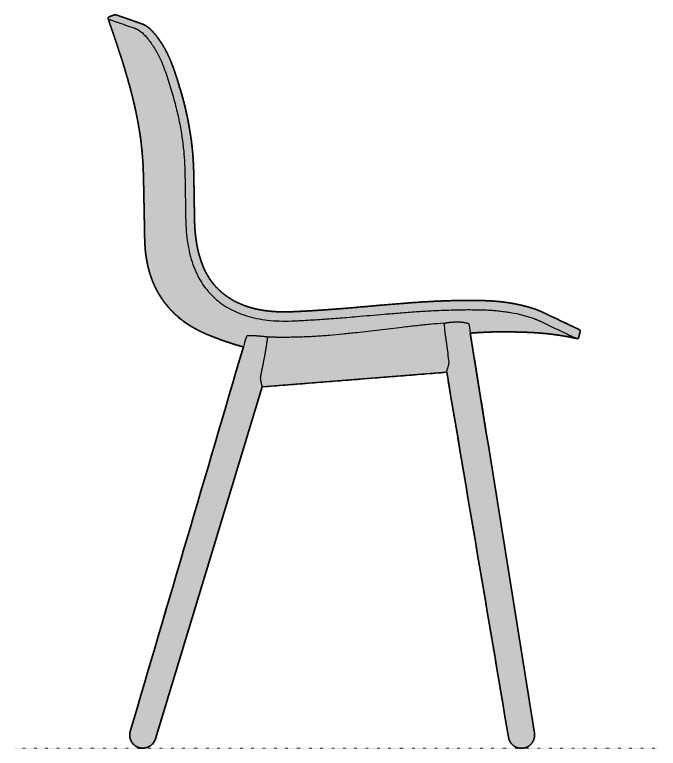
# Model space of a CAD drawing. Header units: millimetres. Extents: x 0 to 1796, y -930 to 784.
# Drawn here: x 1108 to 1796, y 0 to 784 of the extents above; entities that cross this region are included whole.
import ezdxf

# ---------------------------------------------------------------- set-up
doc = ezdxf.new("R2010")
doc.units = ezdxf.units.MM
doc.linetypes.add('Dots', pattern=[1, 0, -1])
doc.layers.add('Blocks', color=7, linetype='Continuous')
doc.layers.add('Blocks$Fill', color=7, linetype='Continuous', true_color=0xffffff)
for name, color, linetype, lineweight, true_color in [('Blocks$Inner', 7, 'Continuous', 25, 0x007f00), ('Blocks$Outline', 7, 'Continuous', 35, 0xff3f3f), ('Groud', 7, 'Dots', 25, 0x243775)]:
    doc.layers.add(name, color=color, linetype=linetype, lineweight=lineweight, true_color=true_color)

# ---------------------------------------------------------------- blocks, each defined once
blk = doc.blocks.new('AAC 12 Dining Chair Side')
at = {"layer": 'Blocks$Fill'}
blk.add_hatch(color=256, dxfattribs=at).paths.add_polyline_path([(123.45, 17.84), (123.37, 17.54), (123.29, 17.24), (123.22, 16.93), (123.15, 16.62), (123.09, 16.3), (123.03, 15.98), (122.99, 15.65), (122.95, 15.33), (122.92, 15), (122.89, 14.66), (122.88, 14.33), (122.87, 13.99), (122.87, 13.65), (122.88, 13.3), (122.9, 12.96), (122.92, 12.61), (122.96, 12.27), (123, 11.92), (123.05, 11.57), (123.11, 11.22), (123.18, 10.88), (123.26, 10.53), (123.35, 10.18), (123.45, 9.84), (123.55, 9.49), (123.67, 9.15), (123.79, 8.81), (123.93, 8.48), (124.07, 8.15), (124.22, 7.82), (124.38, 7.49), (124.55, 7.17), (124.72, 6.85), (124.91, 6.54), (125.1, 6.23), (125.3, 5.93), (125.51, 5.64), (125.72, 5.35), (125.94, 5.06), (126.17, 4.78), (126.41, 4.51), (126.65, 4.25), (126.89, 3.99), (127.15, 3.74), (127.4, 3.5), (127.67, 3.27), (127.93, 3.04), (128.2, 2.82), (128.48, 2.61), (128.76, 2.41), (129.04, 2.21), (129.32, 2.02), (129.61, 1.85), (129.9, 1.67), (130.19, 1.51), (130.49, 1.36), (130.78, 1.21), (131.08, 1.07), (131.37, 0.94), (131.67, 0.82), (131.97, 0.7), (132.27, 0.6), (132.56, 0.5), (132.86, 0.4), (133.16, 0.32), (133.46, 0.24), (133.77, 0.17), (134.08, 0.1), (134.4, 0.04), (134.72, -0.02), (135.04, -0.06), (135.37, -0.1), (135.7, -0.13), (136.03, -0.16), (136.37, -0.17), (136.71, -0.18), (137.05, -0.18), (137.39, -0.17), (137.73, -0.15), (138.08, -0.13), (138.43, -0.09), (138.77, -0.05), (139.12, 0), (139.47, 0.06), (139.82, 0.13), (140.16, 0.21), (140.51, 0.3), (140.85, 0.4), (141.2, 0.51), (141.54, 0.62), (141.88, 0.75), (142.21, 0.88), (142.54, 1.02), (142.87, 1.18), (143.2, 1.34), (143.52, 1.5), (143.84, 1.68), (144.15, 1.87), (144.46, 2.06), (144.76, 2.26), (145.05, 2.47), (145.34, 2.68), (145.63, 2.9), (145.9, 3.13), (146.17, 3.37), (146.44, 3.61), (146.69, 3.85), (146.94, 4.11), (147.19, 4.36), (147.42, 4.63), (147.65, 4.89), (147.87, 5.17), (148.08, 5.44), (148.28, 5.72), (148.48, 6), (148.66, 6.29), (148.84, 6.57), (149.01, 6.86), (149.18, 7.16), (149.33, 7.45), (149.48, 7.75), (149.62, 8.04), (149.75, 8.34), (149.87, 8.64), (149.99, 8.93), (150.09, 9.23), (150.19, 9.53), (150.28, 9.83), (264.38, 385.98), (461.43, 401.56), (527.4, 11.43), (527.46, 11.1), (527.53, 10.77), (527.6, 10.44), (527.69, 10.11), (527.78, 9.78), (527.88, 9.45), (527.99, 9.12), (528.1, 8.8), (528.23, 8.47), (528.36, 8.15), (528.5, 7.84), (528.65, 7.52), (528.81, 7.21), (528.97, 6.9), (529.15, 6.6), (529.33, 6.3), (529.51, 6.01), (529.71, 5.72), (529.91, 5.43), (530.12, 5.16), (530.33, 4.88), (530.55, 4.61), (530.78, 4.35), (531.02, 4.1), (531.25, 3.85), (531.5, 3.61), (531.75, 3.37), (532, 3.15), (532.26, 2.93), (532.52, 2.71), (532.79, 2.51), (533.06, 2.31), (533.33, 2.11), (533.62, 1.93), (533.9, 1.75), (534.19, 1.57), (534.49, 1.41), (534.79, 1.24), (535.1, 1.09), (535.41, 0.94), (535.73, 0.8), (536.05, 0.67), (536.37, 0.55), (536.7, 0.43), (537.03, 0.32), (537.36, 0.22), (537.7, 0.13), (538.03, 0.05), (538.37, -0.03), (538.72, -0.09), (539.06, -0.15), (539.4, -0.2), (539.75, -0.24), (540.09, -0.27), (540.44, -0.3), (540.78, -0.31), (541.13, -0.32), (541.47, -0.32), (541.81, -0.31), (542.15, -0.29), (542.49, -0.26), (542.83, -0.22), (543.16, -0.18), (543.49, -0.13), (543.82, -0.07), (544.15, -0.01), (544.48, 0.07), (544.81, 0.15), (545.14, 0.24), (545.47, 0.34), (545.8, 0.45), (546.12, 0.57), (546.44, 0.69), (546.76, 0.83), (547.08, 0.97), (547.39, 1.12), (547.7, 1.27), (548.01, 1.44), (548.31, 1.61), (548.61, 1.79), (548.9, 1.98), (549.19, 2.17), (549.47, 2.37), (549.75, 2.58), (550.02, 2.8), (550.29, 3.02), (550.55, 3.25), (550.8, 3.48), (551.05, 3.72), (551.29, 3.96), (551.53, 4.21), (551.76, 4.46), (551.98, 4.72), (552.19, 4.99), (552.4, 5.25), (552.6, 5.52), (552.79, 5.8), (552.97, 6.08), (553.16, 6.36), (553.33, 6.66), (553.5, 6.95), (553.66, 7.26), (553.81, 7.56), (553.96, 7.88), (554.1, 8.19), (554.23, 8.51), (554.35, 8.84), (554.47, 9.16), (554.58, 9.49), (554.68, 9.83), (554.77, 10.16), (554.85, 10.5), (554.93, 10.84), (554.99, 11.19), (555.05, 11.53), (555.1, 11.88), (555.14, 12.22), (555.17, 12.57), (555.2, 12.91), (555.21, 13.26), (555.22, 13.6), (555.21, 13.95), (555.2, 14.29), (555.19, 14.63), (555.16, 14.97), (555.12, 15.31), (555.08, 15.65), (555.03, 15.98), (486.59, 443.38), (496.66, 444.06), (506.28, 444.52), (515.37, 444.76), (524.46, 444.8), (549.1, 444.18), (555.01, 443.89), (560.92, 443.47), (566.83, 442.94), (572.72, 442.29), (579.58, 441.37), (586.41, 440.3), (593.22, 439.06), (600, 437.67), (600.11, 437.64), (600.17, 437.63), (600.22, 437.62), (600.28, 437.61), (600.34, 437.6), (600.39, 437.6), (600.45, 437.59), (600.5, 437.58), (600.55, 437.58), (600.6, 437.58), (600.66, 437.58), (600.71, 437.58), (600.76, 437.58), (600.81, 437.58), (600.86, 437.58), (600.91, 437.59), (600.96, 437.6), (601, 437.6), (601.05, 437.61), (601.1, 437.62), (601.14, 437.63), (601.19, 437.64), (601.24, 437.66), (601.28, 437.67), (601.32, 437.69), (601.36, 437.7), (601.4, 437.72), (601.45, 437.74), (601.49, 437.76), (601.53, 437.78), (601.56, 437.8), (601.6, 437.83), (601.64, 437.85), (601.68, 437.88), (601.71, 437.91), (601.75, 437.94), (601.78, 437.97), (601.82, 438), (601.85, 438.03), (601.88, 438.06), (601.92, 438.1), (601.95, 438.13), (601.98, 438.17), (602.01, 438.21), (602.03, 438.25), (602.06, 438.28), (602.09, 438.32), (602.11, 438.37), (602.14, 438.41), (602.17, 438.46), (602.19, 438.5), (602.21, 438.55), (602.24, 438.6), (602.26, 438.64), (602.28, 438.69), (602.3, 438.74), (602.32, 438.8), (602.34, 438.85), (602.36, 438.91), (602.37, 438.96), (602.39, 439.02), (602.42, 439.13), (603.85, 444.95), (603.87, 445.04), (603.89, 445.13), (603.91, 445.22), (603.92, 445.31), (603.93, 445.41), (603.93, 445.45), (603.94, 445.5), (603.94, 445.54), (603.94, 445.59), (603.94, 445.63), (603.94, 445.68), (603.94, 445.72), (603.94, 445.76), (603.94, 445.8), (603.93, 445.84), (603.93, 445.87), (603.92, 445.91), (603.92, 445.95), (603.91, 445.99), (603.9, 446.03), (603.9, 446.07), (603.89, 446.11), (603.88, 446.14), (603.87, 446.18), (603.85, 446.22), (603.84, 446.25), (603.83, 446.29), (603.81, 446.33), (603.8, 446.36), (603.78, 446.39), (603.77, 446.43), (603.75, 446.46), (603.73, 446.49), (603.71, 446.52), (603.69, 446.56), (603.67, 446.59), (603.65, 446.62), (603.63, 446.65), (603.61, 446.68), (603.59, 446.7), (603.56, 446.73), (603.54, 446.76), (603.51, 446.79), (603.48, 446.82), (603.44, 446.85), (603.41, 446.89), (603.37, 446.92), (603.34, 446.95), (603.3, 446.98), (603.26, 447), (603.22, 447.03), (603.19, 447.05), (603.16, 447.07), (603.09, 447.11), (603.05, 447.13), (603, 447.16), (563.36, 465.94), (561.88, 466.61), (560.45, 467.23), (558.94, 467.84), (557.42, 468.42), (555.27, 469.19), (553.09, 469.91), (550.72, 470.65), (548.34, 471.35), (543.29, 472.7), (538.16, 473.89), (533.07, 474.91), (527.95, 475.78), (522.51, 476.54), (517.05, 477.15), (510.75, 477.68), (504.33, 478.03), (496.95, 478.26), (488.15, 478.38), (470.32, 478.22), (450.8, 477.53), (414.35, 475.19), (314.46, 467.17), (292.08, 466.13), (288.74, 466.09), (285.4, 466.11), (281.05, 466.24), (276.7, 466.5), (272.58, 466.86), (268.48, 467.34), (264.54, 467.93), (260.63, 468.64), (256.85, 469.46), (254.98, 469.92), (253.11, 470.42), (251.32, 470.93), (249.55, 471.46), (247.79, 472.04), (246.04, 472.65), (244.37, 473.26), (242.72, 473.9), (241.08, 474.58), (239.46, 475.3), (237.9, 476.02), (236.36, 476.78), (234.83, 477.56), (233.32, 478.38), (231.85, 479.22), (230.4, 480.1), (228.97, 481), (227.56, 481.94), (226.11, 482.95), (224.69, 484), (223.29, 485.09), (221.92, 486.21), (220.57, 487.36), (219.26, 488.55), (217.98, 489.77), (216.73, 491.02), (215.51, 492.3), (214.32, 493.61), (213.17, 494.96), (212.05, 496.33), (210.95, 497.74), (209.89, 499.19), (208.86, 500.66), (207.87, 502.16), (206.9, 503.7), (205.96, 505.26), (205.07, 506.85), (204.21, 508.45), (203.35, 510.15), (202.53, 511.86), (201.75, 513.59), (201, 515.34), (200.28, 517.15), (199.59, 518.98), (198.94, 520.82), (198.32, 522.68), (197.71, 524.64), (197.14, 526.62), (196.6, 528.61), (196.1, 530.6), (195.43, 533.57), (194.83, 536.54), (194.3, 539.53), (193.83, 542.53), (193.39, 545.8), (193.02, 549.08), (192.71, 552.37), (192.47, 555.66), (192.24, 559.88), (190.96, 622.63), (190.52, 630.44), (189.91, 638.03), (189.12, 645.49), (188.15, 652.94), (186.63, 662.54), (184.82, 672.1), (182.65, 682.02), (180.2, 691.87), (177.21, 702.67), (173.96, 713.4), (170.15, 724.95), (168.7, 729.01), (167.25, 732.78), (166.05, 735.66), (164.79, 738.52), (163.52, 741.23), (162.18, 743.92), (160.76, 746.6), (159.28, 749.24), (157.81, 751.71), (156.28, 754.14), (154.69, 756.51), (153.05, 758.83), (151.45, 760.95), (149.79, 763.02), (149.01, 763.93), (148.22, 764.84), (147.41, 765.73), (146.58, 766.6), (145.8, 767.38), (145.01, 768.13), (144.26, 768.82), (143.49, 769.48), (142.65, 770.16), (142.22, 770.49), (141.79, 770.81), (141.38, 771.1), (140.96, 771.38), (140.54, 771.66), (140.12, 771.92), (139.71, 772.16), (139.29, 772.39), (138.88, 772.61), (138.45, 772.82), (138.02, 773.03), (137.58, 773.22), (137.13, 773.4), (136.69, 773.58), (108.17, 783.64), (108.15, 783.65), (108.11, 783.66), (108.08, 783.67), (108.04, 783.68), (108, 783.69), (107.96, 783.7), (107.92, 783.71), (107.88, 783.71), (107.84, 783.72), (107.8, 783.72), (107.76, 783.73), (107.71, 783.73), (107.67, 783.73), (107.63, 783.73), (107.59, 783.73), (107.55, 783.73), (107.5, 783.73), (107.46, 783.73), (107.41, 783.72), (107.37, 783.72), (107.32, 783.71), (107.28, 783.7), (107.23, 783.7), (107.14, 783.68), (107.09, 783.67), (107.04, 783.66), (106.94, 783.63), (106.85, 783.6), (106.75, 783.57), (101.09, 781.59), (100.98, 781.55), (100.93, 781.53), (100.87, 781.51), (100.82, 781.48), (100.77, 781.46), (100.72, 781.43), (100.67, 781.41), (100.62, 781.38), (100.57, 781.36), (100.53, 781.33), (100.49, 781.31), (100.44, 781.28), (100.4, 781.25), (100.36, 781.22), (100.32, 781.19), (100.28, 781.16), (100.24, 781.13), (100.21, 781.09), (100.17, 781.06), (100.14, 781.03), (100.11, 780.99), (100.08, 780.96), (100.05, 780.92), (100.02, 780.89), (99.99, 780.85), (99.96, 780.82), (99.94, 780.78), (99.92, 780.74), (99.89, 780.7), (99.87, 780.66), (99.85, 780.62), (99.83, 780.58), (99.81, 780.54), (99.8, 780.5), (99.78, 780.45), (99.77, 780.41), (99.75, 780.37), (99.74, 780.32), (99.73, 780.28), (99.72, 780.23), (99.72, 780.18), (99.71, 780.14), (99.7, 780.09), (99.7, 780.04), (99.7, 779.99), (99.7, 779.95), (99.7, 779.9), (99.7, 779.85), (99.7, 779.8), (99.7, 779.74), (99.71, 779.69), (99.71, 779.64), (99.72, 779.59), (99.73, 779.54), (99.74, 779.49), (99.75, 779.43), (99.76, 779.37), (99.77, 779.32), (99.79, 779.26), (99.81, 779.21), (99.82, 779.15), (99.86, 779.04), (112.29, 742.31), (116.85, 727.82), (121.14, 713.24), (124.67, 700.14), (127.88, 686.95), (130.52, 674.59), (132.75, 662.37), (134.27, 652.38), (135.51, 642.34), (136.44, 632.5), (137.08, 622.64), (138.83, 543.97), (138.96, 539.68), (139.22, 535.4), (139.57, 531.27), (140.05, 527.16), (140.64, 523.15), (141.35, 519.17), (142.17, 515.34), (143.1, 511.54), (144.14, 507.86), (145.3, 504.22), (145.92, 502.43), (146.57, 500.66), (147.26, 498.9), (147.97, 497.16), (148.7, 495.45), (149.47, 493.77), (150.26, 492.09), (151.09, 490.44), (151.93, 488.81), (152.81, 487.21), (153.71, 485.62), (154.65, 484.05), (155.6, 482.5), (156.59, 480.98), (157.61, 479.47), (158.65, 477.98), (159.73, 476.52), (160.83, 475.07), (161.95, 473.65), (163.11, 472.24), (164.3, 470.85), (165.51, 469.49), (166.75, 468.15), (168.02, 466.83), (169.31, 465.52), (170.63, 464.24), (171.98, 462.99), (173.35, 461.76), (174.75, 460.55), (176.16, 459.37), (177.61, 458.21), (179.07, 457.08), (180.59, 455.94), (182.14, 454.83), (185.29, 452.68), (188.58, 450.6), (191.94, 448.64), (195.43, 446.75), (198.98, 444.97), (203.5, 442.89), (208.3, 440.86), (213.51, 438.8), (219.14, 436.69), (225.14, 434.57), (231.41, 432.47), (237.82, 430.47), (244.2, 428.65)], flags=0)
at = {"layer": 'Blocks$Inner'}
for points, knots in [([(101.09, 781.59), (100.94, 781.54), (100.67, 781.43), (100.32, 781.2), (100.04, 780.94), (99.84, 780.63), (99.72, 780.27), (99.68, 779.89), (99.73, 779.47), (99.81, 779.19), (99.86, 779.04)], [864.976477, 864.976477, 864.976477, 864.976477, 865.43646, 865.849266, 866.228017, 866.589662, 866.952519, 867.333158, 867.747595, 868.209913, 868.209913, 868.209913, 868.209913]), ([(99.86, 779.04), (102.17, 772.42), (106.39, 760.2), (113.67, 738.32), (121.05, 714.34), (126.92, 691.69), (130.57, 674.67), (133.28, 659.82), (135.23, 645.78), (136.48, 632.51), (136.99, 624.71), (137.26, 618.9), (137.41, 614.82), (137.54, 609.94), (137.65, 605.43), (137.74, 601.25), (137.85, 595.49), (137.96, 589.5), (138.18, 578.08), (138.47, 563.72), (138.71, 550.51), (138.83, 543.97)], [0, 0, 0, 0, 21.055972, 38.778037, 69.169128, 96.307742, 108.953625, 121.368122, 141.596007, 151.474377, 161.357318, 165.029865, 168.918525, 173.607845, 179.691451, 182.453764, 186.143389, 196.967894, 200.418912, 220.429007, 240.056335, 240.056335, 240.056335, 240.056335]), ([(99.86, 779.04), (99.86, 779.04), (99.86, 779.04), (99.87, 779.04), (99.91, 779.02), (100.03, 778.98), (100.59, 778.79), (102.33, 778.19), (106.89, 776.61), (113.95, 774.17), (120.62, 771.87), (125.06, 770.33), (126.69, 769.78), (127.85, 769.38), (128.62, 769.1), (129.59, 768.72), (130.53, 768.29), (131.83, 767.6), (133.46, 766.56), (135.42, 765.03), (137.34, 763.27), (139.21, 761.34), (141.7, 758.53), (144.8, 754.56), (148.35, 749.33), (151.67, 743.75), (154.69, 737.97), (157.41, 732), (159.46, 726.8), (161.1, 722.21), (161.95, 719.71), (162.41, 718.32)], [868.209913, 868.209913, 868.209913, 868.209913, 868.212773, 868.219969, 868.247454, 868.336051, 868.590656, 870.032532, 873.863807, 883.051581, 892.432603, 895.036368, 897.165203, 897.58206, 898.710575, 899.618677, 900.726719, 901.797155, 904.038366, 906.504188, 909.257624, 911.861142, 914.570824, 920.506639, 926.943256, 933.540617, 939.979397, 946.492182, 953.228214, 956.727225, 961.133144, 961.133144, 961.133144, 961.133144]), ([(603.85, 444.95), (603.91, 445.19), (603.98, 445.64), (603.89, 446.2), (603.7, 446.56), (603.5, 446.82), (603.29, 446.99), (603.11, 447.1), (603.01, 447.15), (596.2, 450.38), (585.39, 455.5), (572.5, 461.61), (566.07, 464.65), (563.18, 466.03), (561.91, 466.61), (559.93, 467.46), (557.02, 468.6), (552.98, 469.98), (548.26, 471.4), (543.28, 472.73), (536.5, 474.31), (527.77, 475.92), (518.6, 477.05), (510.72, 477.71), (504.02, 478.08), (496.48, 478.29), (485.14, 478.44), (469.75, 478.29), (451.64, 477.63), (432.99, 476.57), (414.91, 475.26), (391.36, 473.31), (370.49, 471.43), (347.92, 469.5), (331.69, 468.23), (314.43, 467.14), (304.28, 466.63), (298.29, 466.36), (296.65, 466.29), (294.52, 466.2), (290.83, 466.09), (284.72, 466.06), (276.84, 466.41), (268.57, 467.24), (260.69, 468.54), (253.18, 470.3), (246.11, 472.52), (239.49, 475.18), (233.3, 478.28), (227.41, 481.91), (221.84, 486.12), (216.64, 490.94), (211.94, 496.28), (207.75, 502.12), (204.06, 508.49), (200.87, 515.36), (198.18, 522.78), (195.66, 531.84), (193.6, 542.85), (192.62, 552.67), (192.23, 559.88), (192.12, 563.32), (192.07, 566.1), (191.96, 572.37), (191.82, 580.12), (191.64, 591.21), (191.52, 599.81), (191.38, 607.77), (191.27, 612.84), (191.16, 617.49), (190.96, 623.27), (190.56, 630.37), (189.74, 640.49), (188.47, 651.2), (186.67, 662.55), (184.21, 675.57), (180.21, 692.6), (175.62, 708.3), (172.34, 718.45), (171.06, 722.3), (169.97, 725.5), (168.75, 728.93), (167, 733.47), (164.87, 738.46), (162.21, 743.96), (159.37, 749.17), (156.33, 754.15), (153.17, 758.76), (149.94, 762.93), (147.21, 766), (145.06, 768.11), (143.47, 769.53), (141.84, 770.8), (140.16, 771.93), (138.46, 772.85), (137.08, 773.44), (136.08, 773.81), (134.58, 774.34), (130.85, 775.65), (123.78, 778.14), (115.8, 780.95), (110.23, 782.92), (108.2, 783.63), (108.06, 783.68), (107.84, 783.73), (107.49, 783.74), (107.13, 783.68), (106.88, 783.61), (106.75, 783.57)], [123.151779, 123.151779, 123.151779, 123.151779, 123.884441, 124.510259, 124.805955, 125.101395, 125.482632, 125.631567, 125.738833, 125.802058, 148.252453, 161.619894, 168.579326, 169.596294, 171.224964, 172.78083, 176.038595, 180.616957, 185.58149, 190.813773, 196.082042, 206.466918, 217.444361, 223.772647, 230.198723, 237.580766, 246.386465, 264.219865, 283.753406, 300.739557, 320.273956, 338.110388, 371.658751, 383.124631, 406.055243, 420.492519, 435.034185, 436.520285, 438.48376, 439.974487, 442.89431, 449.58113, 458.282356, 466.555658, 474.506907, 482.242163, 489.65563, 496.747658, 503.624325, 510.391959, 517.473255, 524.551377, 531.627009, 538.806434, 546.090583, 553.691201, 561.503482, 569.739075, 581.882832, 595.084979, 599.310212, 603.534437, 605.431449, 607.648941, 622.340197, 628.680955, 640.938627, 648.125664, 652.564758, 656.158765, 662.078281, 669.901773, 677.513755, 692.526655, 702.253719, 711.980868, 732.282803, 754.701523, 761.04477, 764.275225, 766.862788, 771.183191, 775.21462, 781.458828, 787.460025, 793.524043, 799.269494, 804.966331, 810.266227, 815.081779, 817.274201, 819.307794, 821.471766, 823.47483, 825.367852, 827.289044, 827.942382, 828.5699, 832.058538, 839.807864, 851.076594, 857.433614, 857.526715, 857.549051, 857.868509, 858.206361, 858.573506, 858.97707, 858.97707, 858.97707, 858.97707]), ([(162.41, 718.32), (164.47, 712.17), (168.27, 700.13), (172.29, 685.12), (174.93, 673.53), (176.62, 665.15), (177.82, 658.27), (178.66, 652.76), (179.38, 647.59), (180.13, 641.34), (180.82, 634.09), (181.29, 627.41), (181.59, 621.24), (181.75, 616.33), (181.85, 611.82), (181.94, 606.99), (182.07, 599.55), (182.18, 591.57), (182.3, 583.81), (182.41, 576.72), (182.51, 570.79), (182.58, 566.61), (182.6, 565.55), (182.6, 565.32)], [961.133144, 961.133144, 961.133144, 961.133144, 980.602783, 998.972265, 1007.741508, 1016.257533, 1024.628779, 1028.676603, 1032.993779, 1040.276056, 1047.559138, 1054.848066, 1060.381959, 1066.065796, 1069.590778, 1073.922623, 1080.552554, 1091.911818, 1097.871412, 1103.831678, 1113.181983, 1115.678636, 1116.36578, 1116.36578, 1116.36578, 1116.36578]), ([(182.6, 565.32), (182.68, 560.81), (183.1, 552.08), (184.58, 539.47), (186.91, 527.76), (190.12, 516.92), (194.21, 506.94), (199.16, 497.88), (205, 489.66), (211.74, 482.29), (219.44, 475.75), (228.01, 470.13), (237.4, 465.46), (247.61, 461.72), (258.58, 458.94), (270.34, 457.1), (282.82, 456.21), (291.41, 456.26), (295.81, 456.43)], [1116.36578, 1116.36578, 1116.36578, 1116.36578, 1129.883424, 1142.583559, 1154.434148, 1165.671154, 1176.444883, 1186.766013, 1196.573722, 1206.6387, 1216.671104, 1226.83275, 1237.318884, 1248.081317, 1259.41994, 1271.221184, 1283.743533, 1296.952032, 1296.952032, 1296.952032, 1296.952032]), ([(138.83, 543.97), (138.88, 541.11), (139.13, 535.49), (139.96, 527.21), (141.25, 519.24), (143, 511.58), (145.21, 504.22), (147.87, 497.16), (150.99, 490.42), (154.56, 484.01), (158.58, 477.93), (163.05, 472.17), (167.96, 466.75), (173.3, 461.69), (179.07, 456.96), (185.29, 452.58), (191.94, 448.54), (196.6, 446.12), (198.98, 444.97)], [240.056335, 240.056335, 240.056335, 240.056335, 248.633943, 256.914359, 265.013631, 272.840581, 280.486324, 288.038919, 295.446497, 302.762623, 310.032262, 317.300214, 324.611397, 331.965681, 339.361606, 346.977689, 354.769665, 362.708104, 362.708104, 362.708104, 362.708104]), ([(295.81, 456.43), (296.04, 456.44), (296.73, 456.47), (298.41, 456.55), (301.6, 456.69), (307.66, 456.98), (319.24, 457.6), (335.51, 458.68), (351.82, 459.98), (371.44, 461.66), (390.26, 463.33), (411.59, 465.1), (425.71, 466.15), (436.81, 466.86), (449.16, 467.58), (463.32, 468.18), (477.9, 468.47), (487.67, 468.49), (494, 468.41), (498.65, 468.31), (501.97, 468.21), (505.32, 468.07), (509.32, 467.85), (514.23, 467.48), (519.98, 466.89), (525.5, 466.16), (532.61, 464.99), (539.58, 463.48), (546.37, 461.65), (551.28, 460.15), (554.84, 458.89), (557.11, 458), (558.16, 457.56), (559.18, 457.12), (560.07, 456.72), (560.71, 456.42), (561.17, 456.2), (565.22, 454.26), (572.98, 450.55), (585.79, 444.44), (594.8, 440.15), (600, 437.67)], [1296.952032, 1296.952032, 1296.952032, 1296.952032, 1297.640477, 1299.023914, 1301.999344, 1307.218888, 1317.230452, 1336.793039, 1356.13285, 1366.312645, 1395.868695, 1412.81449, 1430.520356, 1438.346718, 1446.179579, 1467.644541, 1480.854242, 1489.939751, 1496.954356, 1499.843947, 1503.880487, 1506.93261, 1509.889684, 1515.889915, 1521.699159, 1527.244019, 1532.58757, 1543.324643, 1548.606086, 1553.689832, 1558.726551, 1559.92758, 1561.007436, 1562.159436, 1563.240462, 1563.94289, 1564.266135, 1564.767663, 1577.434108, 1590.066147, 1607.352894, 1607.352894, 1607.352894, 1607.352894]), ([(458.58, 454.01), (454.05, 453.66), (444.57, 452.85), (429.6, 451.33), (403.03, 448.35), (376.5, 445.03), (350.67, 442.29), (336.03, 440.93), (324.03, 440.03), (314.41, 439.49), (307.47, 439.2), (300.46, 438.99), (293.36, 438.87), (287.23, 438.85), (282.79, 438.86), (280.26, 438.89), (279.02, 438.9), (278.45, 438.91)], [493.13384, 493.13384, 493.13384, 493.13384, 506.778407, 521.669194, 538.278431, 586.98144, 601.886862, 616.203439, 631.08728, 637.960145, 645.118629, 651.926743, 658.987626, 666.43907, 670.306161, 672.301605, 674.031261, 674.031261, 674.031261, 674.031261]), ([(461.39, 401.76), (461.38, 401.82), (461.38, 401.98), (461.41, 402.25), (461.48, 402.6), (461.62, 403.16), (461.81, 403.78), (462.17, 404.89), (462.57, 406.1), (463.12, 407.91), (463.62, 409.84), (463.87, 411.75), (463.87, 413.2), (463.81, 413.89), (463.77, 414.23), (462.87, 420.86), (461.99, 427.49), (460.26, 440.75), (459.41, 447.38), (458.58, 454.01)], [439.845695, 439.845695, 439.845695, 439.845695, 440.049114, 440.325, 440.665351, 441.103694, 442.045789, 442.612862, 444.61696, 445.849831, 448.30933, 450.579295, 451.616492, 452.649718, 452.649718, 452.649718, 472.912154, 472.912154, 493.13384, 493.13384, 493.13384, 493.13384]), ([(486.59, 443.38), (488.3, 443.51), (491.66, 443.75), (498.22, 444.16), (509.12, 444.69), (518.4, 444.85), (524.46, 444.8)], [0, 0, 0, 0, 5.168123, 10.093388, 19.724828, 37.910213, 37.910213, 37.910213, 37.910213]), ([(549.1, 444.18), (556.99, 443.87), (574.08, 442.5), (590.99, 439.63), (600, 437.67)], [62.557082, 62.557082, 62.557082, 62.557082, 86.249752, 113.921246, 113.921246, 113.921246, 113.921246]), ([(600, 437.67), (600.15, 437.63), (600.43, 437.58), (600.85, 437.57), (601.23, 437.64), (601.57, 437.79), (601.86, 438.02), (602.1, 438.33), (602.29, 438.7), (602.38, 438.98), (602.42, 439.13)], [113.921246, 113.921246, 113.921246, 113.921246, 114.380254, 114.793116, 115.173696, 115.535736, 115.899033, 116.278503, 116.693007, 117.151909, 117.151909, 117.151909, 117.151909])]:
    blk.add_open_spline(points, degree=3, knots=knots, dxfattribs=at)
for points, degree in [([(106.75, 783.57), (103.92, 782.58), (101.09, 781.59)], 2), ([(485.05, 452.95), (520.04, 234.47), (555.03, 15.98)], 2), ([(247.5, 439.86), (185.48, 228.85), (123.45, 17.84)], 2), ([(198.98, 444.97), (206.07, 441.55), (213.42, 438.68), (223.43, 434.91), (234.07, 431.39), (244.2, 428.65)], 5), ([(602.42, 439.13), (603.13, 442.04), (603.85, 444.95)], 2), ([(264.38, 385.98), (362.9, 393.77), (461.43, 401.56)], 2), ([(527.4, 11.43), (494.4, 206.59), (461.39, 401.76)], 2), ([(150.28, 9.83), (207.35, 197.95), (264.41, 386.08)], 2)]:
    blk.add_open_spline(points, degree=degree, dxfattribs=at)
for points, weights, degree, knots in [([(458.58, 454.01), (458.94, 454.09), (459.68, 454.25), (461.23, 454.54), (463.32, 454.85), (465.89, 455.13), (467.65, 455.25), (468.52, 455.3), (469.55, 455.35), (471.1, 455.4), (473.13, 455.41), (475.04, 455.37), (477.3, 455.25), (479.44, 455.03), (481, 454.78), (481.99, 454.58), (482.86, 454.35), (483.6, 454.11), (484.19, 453.84), (484.64, 453.56), (484.91, 453.3), (485.02, 453.09), (485.05, 453), (485.05, 452.96), (485.05, 452.95), (485.05, 452.95), (485.05, 452.95)], [1, 1, 1, 1, 1, 1, 1, 1, 1, 1, 1, 1, 1, 1, 1, 1, 1, 1, 1, 1, 1, 1, 1, 1, 0.999998881373, 0.999998881373, 1], 3, [-469.696684, -469.696684, -469.696684, -469.696684, -468.592008, -467.4248, -464.956391, -462.280343, -459.664506, -459.664506, -459.664506, -456.551379, -455.02148, -453.583506, -450.812964, -448.246144, -447.11642, -446.097715, -445.197371, -444.422131, -443.772107, -443.249396, -442.839883, -442.668474, -442.540983, -442.540983, -442.540983, -442.538796, -442.538796, -442.538796, -442.538796]), ([(270.3, 439.16), (270.07, 439.19), (269.59, 439.25), (268.59, 439.37), (266.78, 439.57), (265.22, 439.74), (264.17, 439.84), (262.98, 439.95), (260.65, 440.16), (257.37, 440.4), (254.5, 440.56), (252.42, 440.61), (251.02, 440.6), (250.15, 440.57), (249.41, 440.52), (248.78, 440.44), (248.29, 440.34), (247.91, 440.22), (247.67, 440.09), (247.55, 439.97), (247.51, 439.91), (247.5, 439.87), (247.5, 439.87), (247.5, 439.86), (247.5, 439.86)], [1, 1, 1, 1, 1, 1, 1, 1, 1, 1, 1, 1, 1, 1, 1, 1, 1, 1, 1, 1, 1, 1, 0.999826713022, 0.999826713022, 1], 3, [682.176554, 682.176554, 682.176554, 682.176554, 682.884805, 683.623632, 685.196052, 688.348037, 688.348037, 688.348037, 691.943731, 695.35385, 698.222399, 700.563657, 701.592107, 702.413572, 703.20001, 703.798109, 704.310853, 704.710739, 704.990512, 705.112556, 705.218623, 705.218623, 705.218623, 705.231969, 705.231969, 705.231969, 705.231969]), ([(264.41, 386.08), (264.41, 386.09), (264.42, 386.1), (264.42, 386.11), (264.43, 386.17), (264.43, 386.3), (264.41, 386.52), (264.36, 386.81), (264.26, 387.25), (264.14, 387.71), (263.94, 388.47), (263.73, 389.23), (263.43, 390.35), (263.09, 391.75), (262.74, 393.75), (262.64, 395.68), (262.76, 397.25), (262.89, 397.99), (262.96, 398.35), (263.79, 402.24), (265.33, 409.69), (267.37, 420.39), (268.79, 428.74), (269.73, 434.88), (270.13, 437.79), (270.3, 439.16)], [1, 0.99930983165, 0.99930983165, 1, 1, 1, 1, 1, 1, 1, 1, 1, 1, 1, 1, 1, 1, 1, 1, 1, 1, 1, 1, 1, 1, 1], 3, [1582.267736, 1582.267736, 1582.267736, 1582.267736, 1582.302005, 1582.302005, 1582.302005, 1582.465358, 1582.690935, 1582.972361, 1583.34544, 1584.031092, 1584.41873, 1585.700112, 1586.387584, 1587.888743, 1590.029036, 1592.488863, 1593.653757, 1594.752398, 1594.752398, 1594.752398, 1606.682185, 1617.572664, 1627.422096, 1632.086909, 1636.22678, 1636.22678, 1636.22678, 1636.22678]), ([(123.45, 17.84), (119.45, 4.41), (132.86, 0.4), (146.27, -3.6), (150.28, 9.83)], [1, 0.707106882722, 1, 0.707106882722, 1], 2, [1145.104911, 1145.104911, 1145.104911, 1167.096056, 1167.096056, 1189.0872, 1189.0872, 1189.0872]), ([(555.03, 15.98), (555.98, 10.23), (552.6, 5.52), (549.22, 0.81), (543.49, -0.13), (537.77, -1.07), (533.06, 2.31), (528.35, 5.69), (527.4, 11.43)], [1, 0.923879515516, 1, 0.923879515516, 1, 0.923879515516, 1, 0.923879515516, 1], 2, [0, 0, 0, 10.995576, 10.995576, 21.991151, 21.991151, 32.986727, 32.986727, 43.982303, 43.982303, 43.982303])]:
    blk.add_rational_spline(points, weights, degree=degree, knots=knots, dxfattribs=at)
for points, weights in [([(278.45, 438.91), (274.37, 438.96), (270.3, 439.16)], [1, 0.999843651654, 1]), ([(524.46, 444.8), (527.04, 444.77), (529.62, 444.72)], [1, 0.999987133253, 1]), ([(529.62, 444.72), (531.8, 444.68), (533.98, 444.62)], [1, 0.999998163991, 1]), ([(533.98, 444.62), (534.13, 444.62), (534.29, 444.62)], [1, 0.999999994164, 1]), ([(534.29, 444.62), (534.93, 444.6), (535.57, 444.59)], [1, 0.999999909766, 1]), ([(535.57, 444.59), (535.71, 444.58), (535.85, 444.58)], [1, 0.999999996018, 1]), ([(535.85, 444.58), (536.51, 444.56), (537.17, 444.55)], [1, 0.999999907518, 1]), ([(537.17, 444.55), (537.28, 444.54), (537.4, 444.54)], [1, 0.999999996953, 1]), ([(537.4, 444.54), (538.08, 444.52), (538.76, 444.5)], [1, 0.999999892408, 1]), ([(538.76, 444.5), (538.86, 444.5), (538.96, 444.5)], [1, 0.999999997519, 1]), ([(538.96, 444.5), (539.65, 444.48), (540.35, 444.46)], [1, 0.999999864811, 1]), ([(540.35, 444.46), (540.43, 444.46), (540.51, 444.46)], [1, 0.999999997968, 1]), ([(540.51, 444.46), (541.23, 444.44), (541.94, 444.42)], [1, 0.999999823992, 1]), ([(541.94, 444.42), (542.01, 444.41), (542.07, 444.41)], [1, 0.999999998408, 1]), ([(542.07, 444.41), (542.8, 444.39), (543.53, 444.37)], [1, 0.999999768841, 1]), ([(543.53, 444.37), (543.58, 444.37), (543.63, 444.37)], [1, 0.99999999886, 1]), ([(543.63, 444.37), (544.38, 444.34), (545.12, 444.32)], [1, 0.999999698215, 1]), ([(545.12, 444.32), (545.16, 444.32), (545.19, 444.32)], [1, 0.9999999993, 1]), ([(545.19, 444.32), (545.95, 444.29), (546.71, 444.27)], [1, 0.999999611027, 1]), ([(546.71, 444.27), (546.73, 444.27), (546.75, 444.27)], [1, 0.999999999675, 1]), ([(546.75, 444.27), (547.93, 444.23), (549.1, 444.18)], [1, 0.999998813754, 1])]:
    blk.add_rational_spline(points, weights, degree=2, dxfattribs=at)
at = {"layer": 'Blocks$Outline'}
blk.add_lwpolyline([(264.38, 385.98), (461.43, 401.56)], dxfattribs=at)
for points, weights, degree, knots in [([(486.59, 443.38), (488.3, 443.51), (491.66, 443.75), (498.22, 444.16), (509.12, 444.69), (518.4, 444.85), (524.46, 444.8), (526.18, 444.78), (527.9, 444.75), (529.62, 444.72), (531.08, 444.69), (532.53, 444.66), (533.98, 444.62), (534.08, 444.62), (534.19, 444.62), (534.29, 444.62), (534.72, 444.61), (535.15, 444.6), (535.57, 444.59), (535.66, 444.58), (535.75, 444.58), (535.85, 444.58), (536.29, 444.57), (536.73, 444.56), (537.17, 444.55), (537.24, 444.54), (537.32, 444.54), (537.4, 444.54), (537.85, 444.53), (538.31, 444.52), (538.76, 444.5), (538.83, 444.5), (538.89, 444.5), (538.96, 444.5), (539.42, 444.49), (539.89, 444.47), (540.35, 444.46), (540.41, 444.46), (540.46, 444.46), (540.51, 444.46), (540.99, 444.44), (541.47, 444.43), (541.94, 444.42), (541.99, 444.41), (542.03, 444.41), (542.07, 444.41), (542.56, 444.4), (543.05, 444.38), (543.53, 444.37), (543.57, 444.37), (543.6, 444.37), (543.63, 444.37), (544.13, 444.35), (544.63, 444.34), (545.12, 444.32), (545.15, 444.32), (545.17, 444.32), (545.19, 444.32), (545.7, 444.3), (546.2, 444.28), (546.71, 444.27), (546.72, 444.27), (546.74, 444.27), (546.75, 444.27), (547.53, 444.24), (548.32, 444.21), (549.1, 444.18), (556.99, 443.87), (574.08, 442.5), (590.99, 439.63), (600, 437.67), (600.15, 437.63), (600.43, 437.58), (600.85, 437.57), (601.23, 437.64), (601.57, 437.79), (601.86, 438.02), (602.1, 438.33), (602.29, 438.7), (602.38, 438.98), (602.42, 439.13), (602.9, 441.07), (603.37, 443.01), (603.85, 444.95), (603.91, 445.19), (603.98, 445.64), (603.89, 446.2), (603.7, 446.56), (603.5, 446.82), (603.29, 446.99), (603.11, 447.1), (603.01, 447.15), (596.2, 450.38), (585.39, 455.5), (572.5, 461.61), (566.07, 464.65), (563.18, 466.03), (561.91, 466.61), (559.93, 467.46), (557.02, 468.6), (552.98, 469.98), (548.26, 471.4), (543.28, 472.73), (536.5, 474.31), (527.77, 475.92), (518.6, 477.05), (510.72, 477.71), (504.02, 478.08), (496.48, 478.29), (485.14, 478.44), (469.75, 478.29), (451.64, 477.63), (432.99, 476.57), (414.91, 475.26), (391.36, 473.31), (370.49, 471.43), (347.92, 469.5), (331.69, 468.23), (314.43, 467.14), (304.28, 466.63), (298.29, 466.36), (296.65, 466.29), (294.52, 466.2), (290.83, 466.09), (284.72, 466.06), (276.84, 466.41), (268.57, 467.24), (260.69, 468.54), (253.18, 470.3), (246.11, 472.52), (239.49, 475.18), (233.3, 478.28), (227.41, 481.91), (221.84, 486.12), (216.64, 490.94), (211.94, 496.28), (207.75, 502.12), (204.06, 508.49), (200.87, 515.36), (198.18, 522.78), (195.66, 531.84), (193.6, 542.85), (192.62, 552.67), (192.23, 559.88), (192.12, 563.32), (192.07, 566.1), (191.96, 572.37), (191.82, 580.12), (191.64, 591.21), (191.52, 599.81), (191.38, 607.77), (191.27, 612.84), (191.16, 617.49), (190.96, 623.27), (190.56, 630.37), (189.74, 640.49), (188.47, 651.2), (186.67, 662.55), (184.21, 675.57), (180.21, 692.6), (175.62, 708.3), (172.34, 718.45), (171.06, 722.3), (169.97, 725.5), (168.75, 728.93), (167, 733.47), (164.87, 738.46), (162.21, 743.96), (159.37, 749.17), (156.33, 754.15), (153.17, 758.76), (149.94, 762.93), (147.21, 766), (145.06, 768.11), (143.47, 769.53), (141.84, 770.8), (140.16, 771.93), (138.46, 772.85), (137.08, 773.44), (136.08, 773.81), (134.58, 774.34), (130.85, 775.65), (123.78, 778.14), (115.8, 780.95), (110.23, 782.92), (108.2, 783.63), (108.06, 783.68), (107.84, 783.73), (107.49, 783.74), (107.13, 783.68), (106.88, 783.61), (106.75, 783.57), (104.86, 782.91), (102.98, 782.25), (101.09, 781.59), (100.94, 781.54), (100.67, 781.43), (100.32, 781.2), (100.04, 780.94), (99.84, 780.63), (99.72, 780.27), (99.68, 779.89), (99.73, 779.47), (99.81, 779.19), (99.86, 779.04)], [1, 1, 1, 1, 1, 1, 1, 0.999991422169, 0.999991422169, 1, 0.999998775994, 0.999998775994, 1, 0.999999996109, 0.999999996109, 1, 0.999999939844, 0.999999939844, 1, 0.999999997345, 0.999999997345, 1, 0.999999938345, 0.999999938345, 1, 0.999999997969, 0.999999997969, 1, 0.999999928272, 0.999999928272, 1, 0.999999998346, 0.999999998346, 1, 0.999999909874, 0.999999909874, 1, 0.999999998646, 0.999999998646, 1, 0.999999882661, 0.999999882661, 1, 0.999999998938, 0.999999998938, 1, 0.999999845894, 0.999999845894, 1, 0.99999999924, 0.99999999924, 1, 0.99999979881, 0.99999979881, 1, 0.999999999534, 0.999999999534, 1, 0.999999740685, 0.999999740685, 1, 0.999999999784, 0.999999999784, 1, 0.999999209169, 0.999999209169, 1, 1, 1, 1, 1, 1, 1, 1, 1, 1, 1, 1, 1, 1, 1, 1, 1, 1, 1, 1, 1, 1, 1, 1, 1, 1, 1, 1, 1, 1, 1, 1, 1, 1, 1, 1, 1, 1, 1, 1, 1, 1, 1, 1, 1, 1, 1, 1, 1, 1, 1, 1, 1, 1, 1, 1, 1, 1, 1, 1, 1, 1, 1, 1, 1, 1, 1, 1, 1, 1, 1, 1, 1, 1, 1, 1, 1, 1, 1, 1, 1, 1, 1, 1, 1, 1, 1, 1, 1, 1, 1, 1, 1, 1, 1, 1, 1, 1, 1, 1, 1, 1, 1, 1, 1, 1, 1, 1, 1, 1, 1, 1, 1, 1, 1, 1, 1, 1, 1, 1, 1, 1, 1, 1, 1, 1, 1, 1, 1, 1, 1, 1, 1, 1, 1, 1, 1, 1, 1], 3, [0, 0, 0, 0, 5.16816, 10.093459, 19.724969, 37.910482, 37.910482, 37.910482, 43.074437, 43.074437, 43.074437, 47.430209, 47.430209, 47.430209, 47.742743, 47.742743, 47.742743, 49.025299, 49.025299, 49.025299, 49.297948, 49.297948, 49.297948, 50.620137, 50.620137, 50.620137, 50.853593, 50.853593, 50.853593, 52.2143, 52.2143, 52.2143, 52.409995, 52.409995, 52.409995, 53.807499, 53.807499, 53.807499, 53.96737, 53.96737, 53.96737, 55.399547, 55.399547, 55.399547, 55.525862, 55.525862, 55.525862, 56.990328, 56.990328, 56.990328, 57.08556, 57.08556, 57.08556, 58.579776, 58.579776, 58.579776, 58.646517, 58.646517, 58.646517, 60.167862, 60.167862, 60.167862, 60.20876, 60.20876, 60.20876, 62.557082, 62.557082, 62.557082, 86.249752, 113.921246, 113.921246, 113.921246, 114.380254, 114.793116, 115.173696, 115.535736, 115.899033, 116.278503, 116.693007, 117.151909, 117.151909, 117.151909, 123.151779, 123.151779, 123.151779, 123.884441, 124.510259, 124.805955, 125.101395, 125.482632, 125.631567, 125.738833, 125.802058, 148.252453, 161.619894, 168.579326, 169.596294, 171.224964, 172.78083, 176.038595, 180.616957, 185.58149, 190.813773, 196.082042, 206.466918, 217.444361, 223.772647, 230.198723, 237.580766, 246.386465, 264.219865, 283.753406, 300.739557, 320.273956, 338.110388, 371.658751, 383.124631, 406.055243, 420.492519, 435.034185, 436.520285, 438.48376, 439.974487, 442.89431, 449.58113, 458.282356, 466.555658, 474.506907, 482.242163, 489.65563, 496.747658, 503.624325, 510.391959, 517.473255, 524.551377, 531.627009, 538.806434, 546.090583, 553.691201, 561.503482, 569.739075, 581.882832, 595.084979, 599.310212, 603.534437, 605.431449, 607.648941, 622.340197, 628.680955, 640.938627, 648.125664, 652.564758, 656.158765, 662.078281, 669.901773, 677.513755, 692.526655, 702.253719, 711.980868, 732.282803, 754.701523, 761.04477, 764.275225, 766.862788, 771.183191, 775.21462, 781.458828, 787.460025, 793.524043, 799.269494, 804.966331, 810.266227, 815.081779, 817.274201, 819.307794, 821.471766, 823.47483, 825.367852, 827.289044, 827.942382, 828.5699, 832.058538, 839.807864, 851.076594, 857.433614, 857.526715, 857.549051, 857.868509, 858.206361, 858.573506, 858.97707, 858.97707, 858.97707, 864.976477, 864.976477, 864.976477, 865.43646, 865.849266, 866.228017, 866.589662, 866.952519, 867.333158, 867.747595, 868.209902, 868.209902, 868.209902, 868.209902]), ([(123.45, 17.84), (119.45, 4.41), (132.86, 0.4), (146.27, -3.6), (150.28, 9.83)], [1, 0.707106882722, 1, 0.707106882722, 1], 2, [0, 0, 0, 21.991144, 21.991144, 43.982289, 43.982289, 43.982289]), ([(527.4, 11.43), (528.35, 5.69), (533.06, 2.31), (537.77, -1.07), (543.49, -0.13), (549.22, 0.81), (552.6, 5.52), (555.98, 10.23), (555.03, 15.98)], [1, 0.923879515516, 1, 0.923879515516, 1, 0.923879515516, 1, 0.923879515516, 1], 2, [0, 0, 0, 10.995576, 10.995576, 21.991151, 21.991151, 32.986727, 32.986727, 43.982303, 43.982303, 43.982303])]:
    blk.add_rational_spline(points, weights, degree=degree, knots=knots, dxfattribs=at)
blk.add_open_spline([(99.86, 779.04), (101.25, 775.07), (102.63, 771.09), (104, 767.11), (106.51, 759.77), (108.98, 752.42), (110.09, 749.05), (113.09, 739.91), (115.99, 730.73), (117.77, 724.92), (121.02, 713.88), (124.03, 702.78), (125.39, 697.52), (127.27, 689.79), (128.99, 682.02), (129.52, 679.55), (130.53, 674.64), (131.47, 669.71), (131.91, 667.27), (133.03, 660.84), (134.02, 654.38), (134.57, 650.38), (135.31, 644.4), (135.92, 638.41), (136.11, 636.44), (136.45, 632.5), (136.74, 628.56), (136.86, 626.59), (137.02, 623.88), (137.16, 621.18), (137.19, 620.44), (137.26, 618.93), (137.31, 617.42), (137.34, 616.64), (137.4, 614.93), (137.45, 613.21), (137.48, 612.28), (137.53, 610.12), (137.59, 607.97), (137.62, 606.75), (137.66, 604.98), (137.7, 603.21), (137.71, 602.66), (137.73, 601.37), (137.76, 600.08), (137.78, 599.34), (137.83, 596.44), (137.89, 593.54), (137.93, 591.37), (137.98, 588.52), (138.04, 585.67), (138.05, 584.98), (138.14, 580.28), (138.23, 575.59), (138.31, 571.59), (138.47, 563.67), (138.62, 555.74), (138.69, 551.81), (138.76, 547.89), (138.83, 543.97), (138.86, 542.25), (138.91, 540.53), (138.99, 538.82), (139.19, 535.45), (139.48, 532.1), (139.65, 530.45), (140.02, 527.19), (140.5, 523.95), (140.76, 522.35), (141.32, 519.22), (141.98, 516.1), (142.33, 514.57), (143.07, 511.57), (143.91, 508.59), (144.35, 507.12), (145.27, 504.23), (146.29, 501.36), (146.83, 499.95), (147.93, 497.17), (149.14, 494.43), (149.77, 493.09), (151.05, 490.44), (152.44, 487.84), (153.15, 486.56), (154.62, 484.04), (156.18, 481.58), (156.98, 480.36), (158.63, 477.97), (160.37, 475.64), (161.26, 474.49), (163.09, 472.22), (165.01, 470.02), (165.99, 468.94), (168, 466.8), (170.09, 464.74), (171.16, 463.73), (173.34, 461.74), (175.58, 459.83), (176.73, 458.89), (179.09, 457.03), (181.51, 455.25), (182.75, 454.37), (185.3, 452.64), (187.91, 451), (189.24, 450.19), (191.96, 448.6), (194.72, 447.1), (196.13, 446.37), (197.55, 445.66), (198.98, 444.97), (206.07, 441.55), (213.42, 438.68), (223.43, 434.91), (234.07, 431.39), (244.2, 428.65)], degree=5, knots=[0, 0, 0, 0, 0, 0, 21.055972, 21.055972, 21.055972, 38.778037, 38.778037, 38.778037, 69.169128, 69.169128, 69.169128, 96.307742, 96.307742, 96.307742, 108.953625, 108.953625, 108.953625, 121.368122, 121.368122, 121.368122, 141.596007, 141.596007, 141.596007, 151.474377, 151.474377, 151.474377, 161.357318, 161.357318, 161.357318, 165.029865, 165.029865, 165.029865, 168.918525, 168.918525, 168.918525, 173.607845, 173.607845, 173.607845, 179.691451, 179.691451, 179.691451, 182.453764, 182.453764, 182.453764, 186.143389, 186.143389, 186.143389, 196.967894, 196.967894, 196.967894, 200.418912, 200.418912, 200.418912, 220.429007, 220.429007, 220.429007, 240.056335, 240.056335, 240.056335, 240.056335, 240.056335, 248.633943, 248.633943, 248.633943, 256.914359, 256.914359, 256.914359, 265.013631, 265.013631, 265.013631, 272.840581, 272.840581, 272.840581, 280.486324, 280.486324, 280.486324, 288.038919, 288.038919, 288.038919, 295.446497, 295.446497, 295.446497, 302.762623, 302.762623, 302.762623, 310.032262, 310.032262, 310.032262, 317.300214, 317.300214, 317.300214, 324.611397, 324.611397, 324.611397, 331.965681, 331.965681, 331.965681, 339.361606, 339.361606, 339.361606, 346.977689, 346.977689, 346.977689, 354.769665, 354.769665, 354.769665, 362.708104, 362.708104, 362.708104, 362.708104, 362.708104, 409.574076, 409.574076, 409.574076, 409.574076, 409.574076, 409.574076], dxfattribs=at)
for points in [[(555.03, 15.98), (532.22, 158.45), (509.4, 300.91), (486.59, 443.38)], [(244.2, 428.65), (203.95, 291.72), (163.7, 154.78), (123.45, 17.84)], [(461.43, 401.56), (483.42, 271.52), (505.41, 141.48), (527.4, 11.43)], [(150.28, 9.83), (188.32, 135.21), (226.35, 260.6), (264.38, 385.98)]]:
    blk.add_open_spline(points, degree=3, dxfattribs=at)

msp = doc.modelspace()

# ---------------------------------------------------------------- linework, layer by layer
at = {"layer": 'Groud'}
msp.add_lwpolyline([(1108.13, 0), (1795.5, 0)], dxfattribs=at)

# ---------------------------------------------------------------- block references
at = {"layer": 'Blocks'}
msp.add_blockref('AAC 12 Dining Chair Side', (1108.13, 0), dxfattribs=at)

doc.saveas('drawing.dxf')
